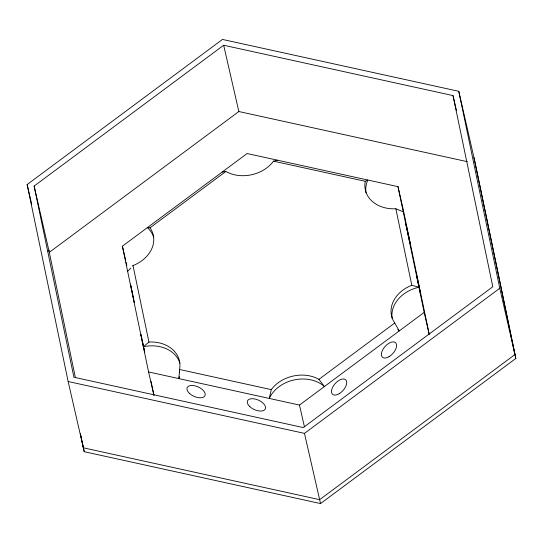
<?xml version="1.0" encoding="UTF-8"?>
<svg xmlns="http://www.w3.org/2000/svg" width="543" height="543" viewBox="0 0 543 543"><rect width="100%" height="100%" fill="white"/><g stroke="black" fill="none" stroke-linecap="round" stroke-linejoin="round"><path stroke-width="0.81" d="M277.283 160.158L273.502 161.169A32.56 25.691 -12.9 0 1 225.861 171.459L150.038 227.795A32.56 25.691 -12.9 0 1 133.001 265.554L148.925 342.029A32.56 25.691 -12.9 0 1 179.529 369.491L179.529 369.627M179.529 369.831L179.468 371.453M179.461 371.656L179.407 372.661M179.4 372.729L178.762 378.573A32.56 25.691 -12.9 0 0 179.523 376.666M271.283 389.63L269.287 398.44A32.56 25.691 -12.9 0 1 324.409 386.535L318.924 379.34A32.56 25.691 -12.9 0 0 271.283 389.63L179.529 369.491M133.001 265.554L132.614 266.016M130.822 268.059L127.639 271.337M148.925 342.029L143.427 346.719A32.56 25.691 -12.9 0 1 179.923 363.213M27.15 184.539L222.46 39.435L458.774 91.305L474.847 161.481L515.85 358.461L320.54 503.565L84.226 451.695L68.153 381.519L27.15 184.539L31.691 204.358M453.011 95.582L492.806 286.745L303.259 427.572L73.916 377.236L34.121 186.073L223.668 45.245L453.011 95.582L456.385 110.31M47.988 251.185L49.345 250.174M75.314 377.317L49.298 252.352L238.845 111.525L467.367 161.685M151.015 381.274L153.94 395.345L148.585 371.948L122.399 246.183L247.106 153.533L397.992 186.649L403.347 210.039L429.18 334.155M318.924 379.34L394.754 323.004A32.56 25.691 -12.9 0 1 411.784 285.245L395.861 208.77A32.56 25.691 -12.9 0 1 365.256 181.301L273.502 161.169M148.585 371.948L299.464 405.064L424.171 312.415L397.992 186.649M68.153 381.519L304.467 433.382L499.777 288.279L458.774 91.305M365.256 181.301L367.815 180.025A32.56 25.691 -12.9 0 0 366.043 192.894M225.834 171.466L222.189 172.056M411.784 285.245L418.931 287.261A32.56 25.691 -12.9 0 0 392.229 318.66M150.038 227.795L147.411 227.646A32.56 25.691 -12.9 0 1 153.744 237.447M403.225 211.804L395.861 208.77M394.754 323.004L399.227 330.945A32.56 25.691 -12.9 0 1 397.775 329.52M140.976 334.671L141.492 336.857M130.605 284.77L130.442 284.145L133.849 300.293M134.372 302.546L134.06 301.202M130.741 285.36L131.121 287.023M144.709 352.264L144.323 350.602M499.777 288.279L515.85 358.461M424.171 312.415L429.16 334.196M223.668 45.245L238.845 111.525M299.464 405.064L304.453 426.846M304.467 433.382L320.54 503.565M122.399 246.183L125.725 260.701M126.098 262.317L126.838 265.541M34.121 186.073L49.298 252.352M141.594 337.325L141.961 338.941M144.214 350.092L143.698 347.785M131.358 288.068L131.616 289.222M131.888 290.471L132.18 291.788M142.504 341.432L142.225 340.142M143.556 347.153L142.687 343.122M142.795 342.762L143.094 344.126M132.472 293.139L132.763 294.496M143.237 344.805L143.664 346.807M142.537 342.45L142.117 340.481M133.055 295.847L133.334 297.143M143.936 348.077L144.187 349.258M141.859 339.253L141.988 339.857M473.951 157.585L514.954 354.559L319.651 499.669L83.337 447.799L80.405 433.728M133.592 298.372L133.829 299.505M141.737 338.669L141.513 337.59M80.955 435.975L81.647 439.28M81.986 440.936L84.226 451.695M409.524 240.495L406.015 224.578L410.135 243.671L409.721 241.445M144.411 350.337L144.689 351.701M141.411 337.101L140.949 334.76M134.135 300.978L134.42 302.41M416.501 274.921L420.608 293.98L416.501 274.921M389.073 356.649A9.767 5.24 -48.1 0 0 395.535 342.708A9.767 5.24 -48.1 0 0 382.367 350.52A9.767 5.24 -48.1 0 0 389.073 356.649M189.487 393.404A9.767 5.145 24.3 0 0 204.874 395.867A9.767 5.145 24.3 0 0 193.885 385.618A9.767 5.145 24.3 0 0 189.487 393.404M249.834 406.653A9.767 5.145 24.3 0 0 265.228 409.117A9.767 5.145 24.3 0 0 254.239 398.867A9.767 5.145 24.3 0 0 249.834 406.653M339.192 393.709A9.767 5.24 -48.1 0 0 345.653 379.767A9.767 5.24 -48.1 0 0 332.486 387.58A9.767 5.24 -48.1 0 0 339.192 393.709"/></g></svg>
